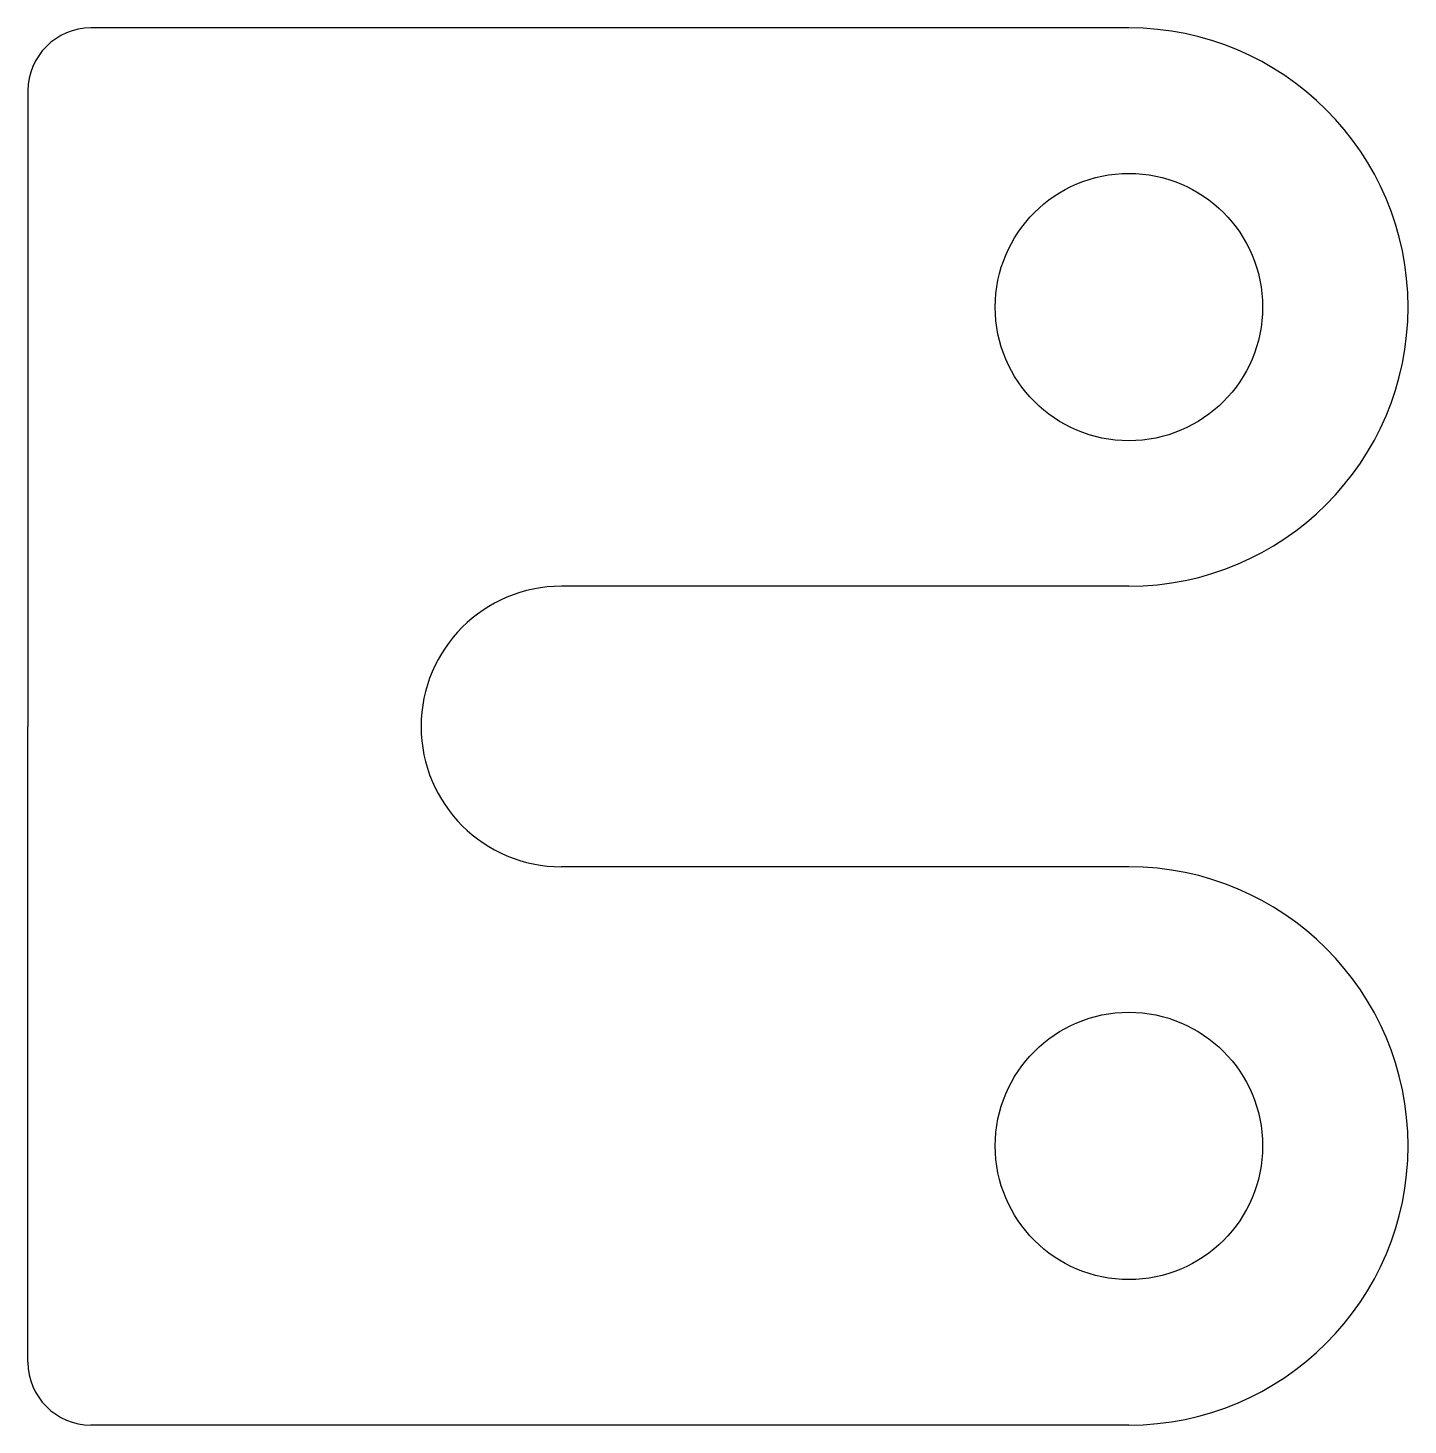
# Model space of a CAD drawing. Header units: millimetres. Extents: x -35 to 8.9, y -22.2 to 22.2.
import ezdxf

# ---------------------------------------------------------------- set-up
doc = ezdxf.new("R2010")
doc.units = ezdxf.units.MM
doc.layers.add('Sketch', color=7, linetype='CONTINUOUS')

msp = doc.modelspace()

# ---------------------------------------------------------------- linework, layer by layer
at = {"layer": 'Sketch'}
for p, q in [((0, 22.209), (-33, 22.209)), ((-35, 20.209), (-35, 0)), ((0, 4.461), (-18.039, 4.461)), ((-35, -20.209), (-35, 0)), ((0, -4.461), (-18.039, -4.461)), ((0, -22.209), (-33, -22.209))]:
    msp.add_line(p, q, dxfattribs=at)
for centre in [(0, 13.335), (0, -13.335)]:
    msp.add_circle(centre, 4.25, dxfattribs=at)
for centre, radius, start, end in [((0, 13.335), 8.874, -90, 90), ((-33, 20.209), 2, 90, 180), ((-18.039, 0), 4.461, 90, 180), ((-18.039, 0), 4.461, 180, -90), ((0, -13.335), 8.874, -90, 90), ((-33, -20.209), 2, 180, -90)]:
    msp.add_arc(centre, radius, start, end, dxfattribs=at)

doc.saveas('drawing.dxf')
